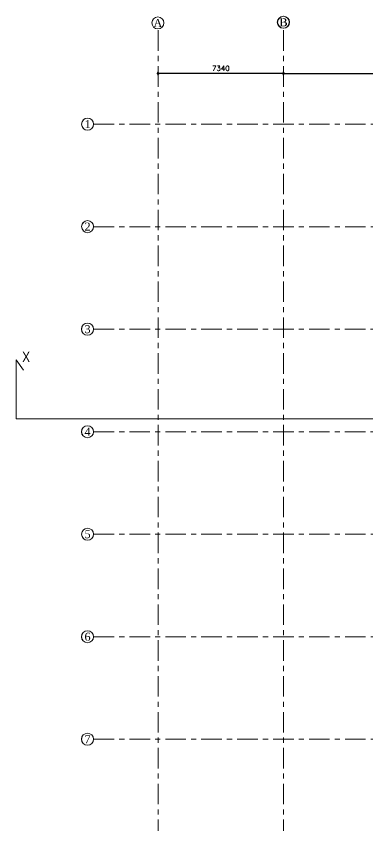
# Model space of a CAD drawing. Header units: millimetres. Extents: x 24487468 to 24959437, y -333213 to 842934.
# Drawn here: x 24704156 to 24724699, y 591933 to 639601 of the extents above; entities that cross this region are included whole.
import ezdxf
from ezdxf.enums import TextEntityAlignment as Align

# ---------------------------------------------------------------- set-up
doc = ezdxf.new("R2010")
doc.units = ezdxf.units.MM
doc.header["$MEASUREMENT"] = 0
doc.header["$PDMODE"] = 3
for name, pattern in [('ACAD_ISO10W100', [18.5, 12, -3, 0.5, -3]), ('BORDERX2', [3.5, 1, -0.5, 1, -0.5, 0, -0.5]), ('Centreline', [21, 12, -3, 3, -3])]:
    doc.linetypes.add(name, pattern=pattern)
doc.layers.get('0').update_dxf_attribs({"lineweight": 5})
doc.layers.add('A-BTEXT', color=57, linetype='Continuous')
for name, color, linetype, lineweight in [('CENLINE', 220, 'ACAD_ISO10W100', 5), ('DIM', 183, 'Continuous', 5), ('GRID', 205, 'BORDERX2', 5), ('HACTH', 8, 'Continuous', 0), ('p1 plan grid lck', 6, 'Continuous', 5), ('text', 7, 'Continuous', 15)]:
    doc.layers.add(name, color=color, linetype=linetype, lineweight=lineweight)
doc.styles.add('arial', font='times.ttf')
doc.styles.add('ROMANS', font='romans__.ttf')
doc.dimstyles.new('DIM100', dxfattribs={"dimtxt": 300, "dimasz": 250, "dimexe": 100, "dimexo": 100, "dimgap": 150, "dimtad": 1, "dimdec": 0, "dimrnd": 5, "dimzin": 0, "dimdsep": 46, "dimtxsty": 'ROMANS', "dimblk": 'DOTSMALL', "dimcen": 0.09, "dimclrd": 256, "dimclre": 256, "dimclrt": 7, "dimadec": 0, "dimazin": 0, "dimtfac": 1, "dimtdec": 0, "dimtix": 1, "dimtofl": 0, "dimtmove": 1, "dimatfit": 3, "dimfxl": 100, "dimfxlon": 1, "dimtolj": 1, "dimtzin": 0, "dimarcsym": 0})

# ---------------------------------------------------------------- blocks, each defined once
blk = doc.blocks.new('grid letter-flat-4-flat-1')
at = {"layer": 'GRID', "linetype": 'Continuous'}
blk.add_circle((0, 374.75), 281.25, dxfattribs=at)
blk = doc.blocks.new('SEC')
at = {"layer": 'HACTH', "ltscale": 100}
for points in [[(-25663, 0), (-60348, 0), (-60348, 3449), (-59923, 2854)], [(-34685, 0), (0, 0), (0, 3449), (-425, 2854)]]:
    blk.add_lwpolyline(points, dxfattribs=at)
at = {"layer": 'text', "linetype": 'Continuous', "ltscale": 30, "char_height": 600, "width": 21041.4, "attachment_point": 5, "style": 'arial'}
for s, insert in [('{\\fTechnic|b0|i0|c2|p2;X}', (-59774, 3623)), ("{\\fTechnic|b0|i0|c2|p2;X'}", (-606, 3623))]:
    blk.add_mtext(s, dxfattribs=dict(at, insert=insert))
blk = doc.blocks.new('_DotSmall')
at = {"color": 0, "linetype": 'ByBlock', "const_width": 0.5}
blk.add_lwpolyline([(-0.0625, 0, 1), (0.0625, 0, 1)], format="xyb", close=True, dxfattribs=at)
blk = doc.blocks.new('*D159')
at = {"layer": 'Defpoints', "color": 0, "ltscale": 100, "transparency": 16777216}
for p in [(24732013, 636254), (24719784, 633637), (24732013, 633637)]:
    blk.add_point(p, dxfattribs=at)
at = {"layer": 'DIM', "lineweight": -2, "ltscale": 100, "transparency": 16777216}
for p, q in [((24719784, 636154), (24719784, 636354)), ((24719784, 636254), (24732013, 636254)), ((24732013, 636154), (24732013, 636354))]:
    blk.add_line(p, q, dxfattribs=at)
at = {"layer": 'DIM', "lineweight": -2, "ltscale": 100, "transparency": 16777216, "xscale": 250, "yscale": 250, "zscale": 250, "rotation": 180}
blk.add_blockref('_DotSmall', (24719784, 636254), dxfattribs=at)
at = {"layer": 'DIM', "lineweight": -2, "ltscale": 100, "transparency": 16777216, "xscale": 250, "yscale": 250, "zscale": 250}
blk.add_blockref('_DotSmall', (24732013, 636254), dxfattribs=at)
at = {"layer": 'DIM', "color": 7, "ltscale": 100, "transparency": 16777216, "insert": (24725898, 636555), "char_height": 300, "attachment_point": 5, "style": 'ROMANS'}
blk.add_mtext('\\A1;12230', dxfattribs=at)
blk = doc.blocks.new('*D182')
at = {"layer": 'Defpoints', "color": 0, "ltscale": 100, "transparency": 16777216}
for p in [(24712444, 636254), (24712444, 633287), (24719784, 633287)]:
    blk.add_point(p, dxfattribs=at)
at = {"layer": 'DIM', "lineweight": -2, "ltscale": 100, "transparency": 16777216}
for p, q in [((24712444, 636154), (24712444, 636354)), ((24719784, 636254), (24712444, 636254)), ((24719784, 636154), (24719784, 636354))]:
    blk.add_line(p, q, dxfattribs=at)
at = {"layer": 'DIM', "lineweight": -2, "ltscale": 100, "transparency": 16777216, "xscale": 250, "yscale": 250, "zscale": 250, "rotation": 180}
blk.add_blockref('_DotSmall', (24712444, 636254), dxfattribs=at)
at = {"layer": 'DIM', "lineweight": -2, "ltscale": 100, "transparency": 16777216, "xscale": 250, "yscale": 250, "zscale": 250}
blk.add_blockref('_DotSmall', (24719784, 636254), dxfattribs=at)
at = {"layer": 'DIM', "color": 7, "ltscale": 100, "transparency": 16777216, "insert": (24716114, 636555), "char_height": 300, "attachment_point": 5, "style": 'ROMANS'}
blk.add_mtext('\\A1;7340', dxfattribs=at)

msp = doc.modelspace()

# ---------------------------------------------------------------- linework, layer by layer
at = {"layer": 'p1 plan grid lck', "linetype": 'Centreline', "ltscale": 100}
for p, q in [((24712443.7, 638780.2), (24712443.7, 591933.2)), ((24719783.6, 638780.2), (24719783.6, 591933.2)), ((24719783.6, 638780.2), (24719783.6, 591933.2)), ((24708672.7, 633287.3), (24761062.5, 633287.3)), ((24708672.7, 627287.3), (24761062.5, 627287.3)), ((24708671.7, 621287.3), (24761061.5, 621287.3)), ((24708671.2, 615287.3), (24761060.9, 615287.3)), ((24708672.7, 609280.3), (24761060.9, 609280.3)), ((24708672.7, 603287.3), (24761060.9, 603287.3)), ((24708672.7, 597287.3), (24761060.9, 597287.3))]:
    msp.add_line(p, q, dxfattribs=at)

# ---------------------------------------------------------------- block references
at = {"layer": 'CENLINE'}
ref = msp.add_blockref('grid letter-flat-4-flat-1', (24712432.2, 638742.2), dxfattribs=dict(at, xscale=1.25, yscale=1.25, zscale=25.4))
ref.add_attrib('GRID_LETTER', 'A', dxfattribs={"layer": 'A-BTEXT', "linetype": 'Continuous', "height": 468.7, "style": 'arial'}).set_placement((24712432.2, 639210.9), align=Align.MIDDLE_CENTER)
ref = msp.add_blockref('grid letter-flat-4-flat-1', (24719765.6, 638780.5), dxfattribs=dict(at, xscale=1.25, yscale=1.25, zscale=25.4))
ref.add_attrib('GRID_LETTER', 'B', dxfattribs={"layer": 'A-BTEXT', "linetype": 'Continuous', "height": 468.7, "style": 'arial'}).set_placement((24719765.6, 639249.3), align=Align.MIDDLE_CENTER)
ref = msp.add_blockref('grid letter-flat-4-flat-1', (24719767.1, 638780.5), dxfattribs=dict(at, xscale=1.25, yscale=1.25, zscale=25.4))
ref.add_attrib('GRID_LETTER', 'B', dxfattribs={"layer": 'A-BTEXT', "linetype": 'Continuous', "height": 468.7, "style": 'arial'}).set_placement((24719767.1, 639249.3), align=Align.MIDDLE_CENTER)
ref = msp.add_blockref('grid letter-flat-4-flat-1', (24719784.1, 638780.5), dxfattribs=dict(at, xscale=1.25, yscale=1.25, zscale=25.4))
ref.add_attrib('GRID_LETTER', 'B', dxfattribs={"layer": 'A-BTEXT', "linetype": 'Continuous', "height": 468.7, "style": 'arial'}).set_placement((24719784.1, 639249.3), align=Align.MIDDLE_CENTER)
ref = msp.add_blockref('grid letter-flat-4-flat-1', (24708321.2, 632819.2), dxfattribs=dict(at, xscale=1.25, yscale=1.25, zscale=25.4))
ref.add_attrib('GRID_LETTER', '1', dxfattribs={"layer": 'A-BTEXT', "linetype": 'Continuous', "height": 468.7, "style": 'arial'}).set_placement((24708321.2, 633287.9), align=Align.MIDDLE_CENTER)
ref = msp.add_blockref('grid letter-flat-4-flat-1', (24708322.8, 632819.2), dxfattribs=dict(at, xscale=1.25, yscale=1.25, zscale=25.4))
ref.add_attrib('GRID_LETTER', '1', dxfattribs={"layer": 'A-BTEXT', "linetype": 'Continuous', "height": 468.7, "style": 'arial'}).set_placement((24708322.8, 633287.9), align=Align.MIDDLE_CENTER)
ref = msp.add_blockref('grid letter-flat-4-flat-1', (24708321.2, 626819.2), dxfattribs=dict(at, xscale=1.25, yscale=1.25, zscale=25.4))
ref.add_attrib('GRID_LETTER', '2', dxfattribs={"layer": 'A-BTEXT', "linetype": 'Continuous', "height": 468.7, "style": 'arial'}).set_placement((24708321.2, 627287.9), align=Align.MIDDLE_CENTER)
ref = msp.add_blockref('grid letter-flat-4-flat-1', (24708322.8, 626819.2), dxfattribs=dict(at, xscale=1.25, yscale=1.25, zscale=25.4))
ref.add_attrib('GRID_LETTER', '2', dxfattribs={"layer": 'A-BTEXT', "linetype": 'Continuous', "height": 468.7, "style": 'arial'}).set_placement((24708322.8, 627287.9), align=Align.MIDDLE_CENTER)
ref = msp.add_blockref('grid letter-flat-4-flat-1', (24708320.1, 620819.2), dxfattribs=dict(at, xscale=1.25, yscale=1.25, zscale=25.4))
ref.add_attrib('GRID_LETTER', '3', dxfattribs={"layer": 'A-BTEXT', "linetype": 'Continuous', "height": 468.7, "style": 'arial'}).set_placement((24708320.1, 621287.9), align=Align.MIDDLE_CENTER)
ref = msp.add_blockref('grid letter-flat-4-flat-1', (24708321.7, 620819.2), dxfattribs=dict(at, xscale=1.25, yscale=1.25, zscale=25.4))
ref.add_attrib('GRID_LETTER', '3', dxfattribs={"layer": 'A-BTEXT', "linetype": 'Continuous', "height": 468.7, "style": 'arial'}).set_placement((24708321.7, 621287.9), align=Align.MIDDLE_CENTER)
ref = msp.add_blockref('grid letter-flat-4-flat-1', (24708319.6, 614819.2), dxfattribs=dict(at, xscale=1.25, yscale=1.25, zscale=25.4))
ref.add_attrib('GRID_LETTER', '4', dxfattribs={"layer": 'A-BTEXT', "linetype": 'Continuous', "height": 468.7, "style": 'arial'}).set_placement((24708319.6, 615287.9), align=Align.MIDDLE_CENTER)
ref = msp.add_blockref('grid letter-flat-4-flat-1', (24708321.2, 614819.2), dxfattribs=dict(at, xscale=1.25, yscale=1.25, zscale=25.4))
ref.add_attrib('GRID_LETTER', '4', dxfattribs={"layer": 'A-BTEXT', "linetype": 'Continuous', "height": 468.7, "style": 'arial'}).set_placement((24708321.2, 615287.9), align=Align.MIDDLE_CENTER)
ref = msp.add_blockref('grid letter-flat-4-flat-1', (24708321.2, 608819.2), dxfattribs=dict(at, xscale=1.25, yscale=1.25, zscale=25.4))
ref.add_attrib('GRID_LETTER', '5', dxfattribs={"layer": 'A-BTEXT', "linetype": 'Continuous', "height": 468.7, "style": 'arial'}).set_placement((24708321.2, 609287.9), align=Align.MIDDLE_CENTER)
ref = msp.add_blockref('grid letter-flat-4-flat-1', (24708322.8, 608819.2), dxfattribs=dict(at, xscale=1.25, yscale=1.25, zscale=25.4))
ref.add_attrib('GRID_LETTER', '5', dxfattribs={"layer": 'A-BTEXT', "linetype": 'Continuous', "height": 468.7, "style": 'arial'}).set_placement((24708322.8, 609287.9), align=Align.MIDDLE_CENTER)
ref = msp.add_blockref('grid letter-flat-4-flat-1', (24708319.6, 602819.2), dxfattribs=dict(at, xscale=1.25, yscale=1.25, zscale=25.4))
ref.add_attrib('GRID_LETTER', '6', dxfattribs={"layer": 'A-BTEXT', "linetype": 'Continuous', "height": 468.7, "style": 'arial'}).set_placement((24708319.6, 603287.9), align=Align.MIDDLE_CENTER)
ref = msp.add_blockref('grid letter-flat-4-flat-1', (24708321.2, 602819.2), dxfattribs=dict(at, xscale=1.25, yscale=1.25, zscale=25.4))
ref.add_attrib('GRID_LETTER', '6', dxfattribs={"layer": 'A-BTEXT', "linetype": 'Continuous', "height": 468.7, "style": 'arial'}).set_placement((24708321.2, 603287.9), align=Align.MIDDLE_CENTER)
ref = msp.add_blockref('grid letter-flat-4-flat-1', (24708319.6, 596819.2), dxfattribs=dict(at, xscale=1.25, yscale=1.25, zscale=25.4))
ref.add_attrib('GRID_LETTER', '7', dxfattribs={"layer": 'A-BTEXT', "linetype": 'Continuous', "height": 468.7, "style": 'arial'}).set_placement((24708319.6, 597287.9), align=Align.MIDDLE_CENTER)
ref = msp.add_blockref('grid letter-flat-4-flat-1', (24708321.2, 596819.2), dxfattribs=dict(at, xscale=1.25, yscale=1.25, zscale=25.4))
ref.add_attrib('GRID_LETTER', '7', dxfattribs={"layer": 'A-BTEXT', "linetype": 'Continuous', "height": 468.7, "style": 'arial'}).set_placement((24708321.2, 597287.9), align=Align.MIDDLE_CENTER)
at = {"layer": 'HACTH'}
msp.add_blockref('SEC', (24764503.2, 616041.8), dxfattribs=at)

# ---------------------------------------------------------------- dimensions: what is measured, and where the dimension line sits
at = {"layer": 'DIM', "ltscale": 100}
for base, p1, p2, picture, middle in [((24712443.7, 636253.9), (24719783.6, 633287.3), (24712443.7, 633287.3), '*D182', (24716113.7, 636555.3)), ((24732012.6, 636253.9), (24719783.6, 633637.3), (24732012.6, 633637.3), '*D159', (24725898.1, 636555.3))]:
    dim = msp.add_linear_dim(base=base, p1=p1, p2=p2, dimstyle='DIM100', dxfattribs=at)
    dim.commit()
    dim.dimension.update_dxf_attribs({"geometry": picture, "text_midpoint": middle})

doc.saveas('drawing.dxf')
